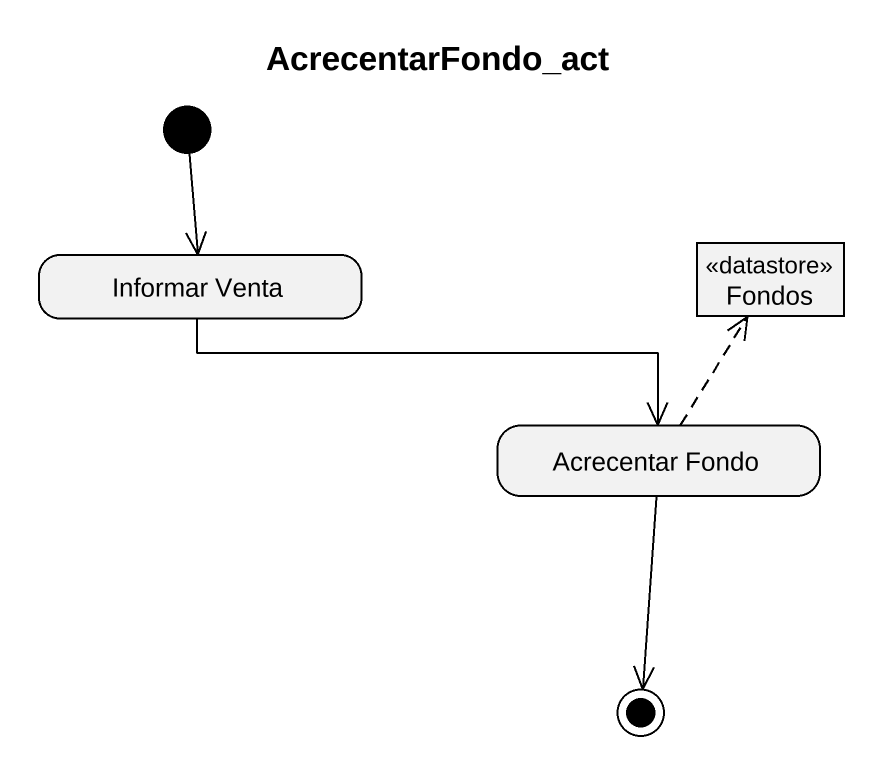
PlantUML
@startuml
title AcrecentarFondo_act
hide empty description
state "Informar Venta" as Informar_Venta
state Fondos <<datastore>>
state "Acrecentar Fondo" as Acrecentar_Fondo
[*] --> Informar_Venta
Informar_Venta -right-> Acrecentar_Fondo
Acrecentar_Fondo -up[dashed]-> Fondos
Acrecentar_Fondo --> [*]
@enduml
